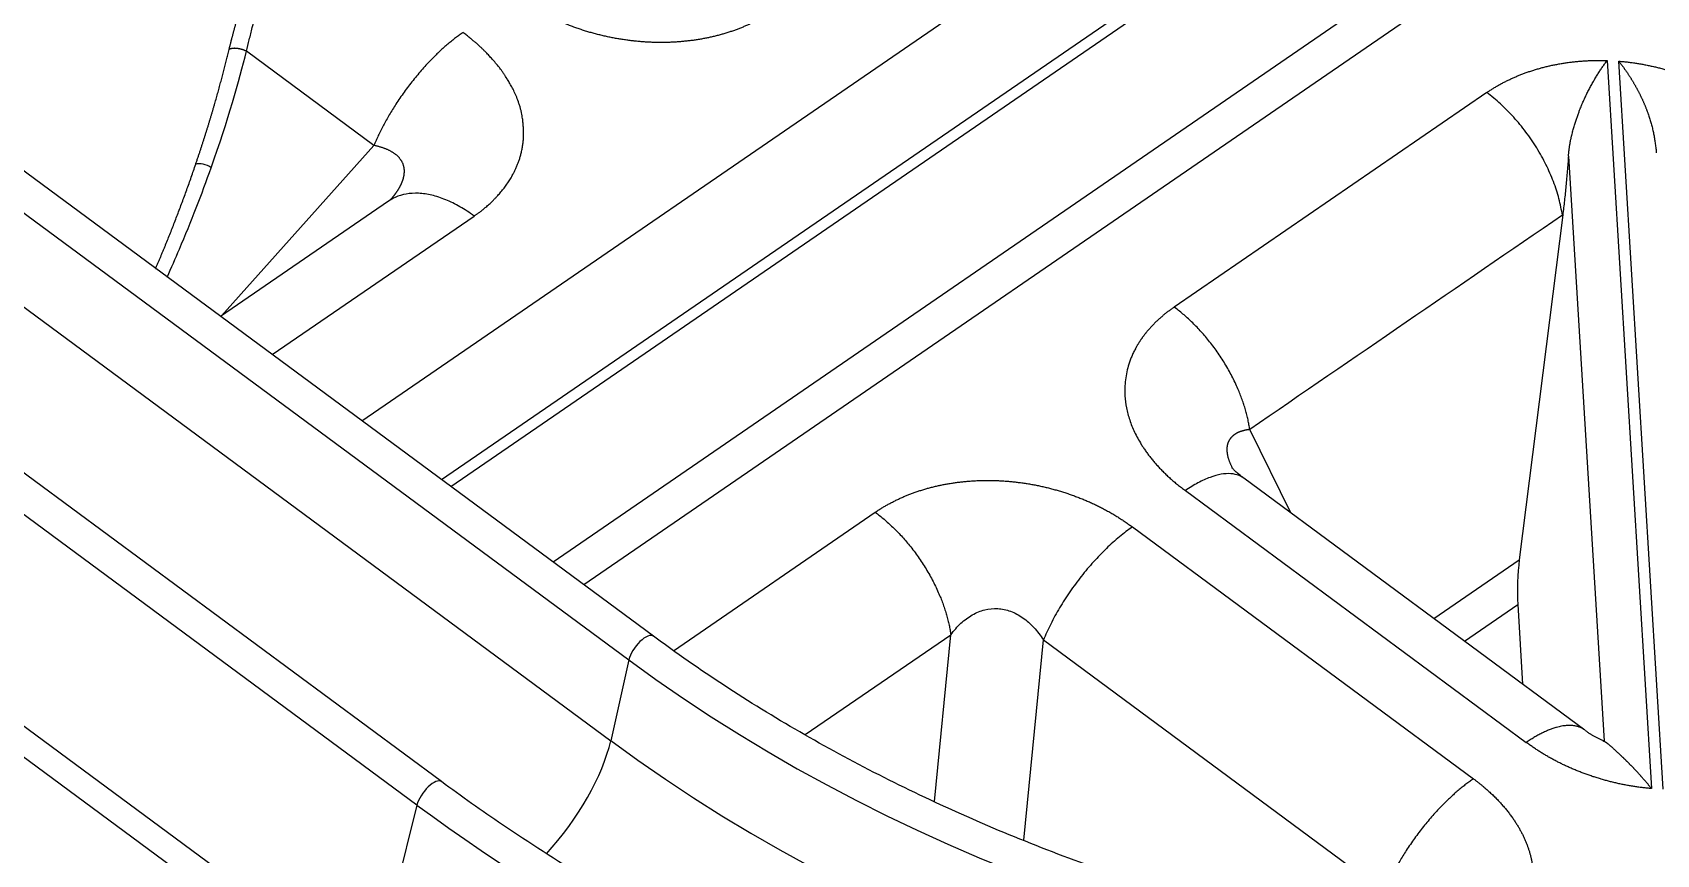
# Model space of a CAD drawing. Header units: millimetres. Extents: x -1286 to 291, y 5350 to 5880.
# Drawn here: x 83.12 to 125.19, y 5648.34 to 5669.64 of the extents above; entities that cross this region are included whole.
import ezdxf

# ---------------------------------------------------------------- set-up
doc = ezdxf.new("R2010")
doc.units = ezdxf.units.MM
doc.layers.add('粗实线层', color=7, linetype='Continuous', lineweight=35)

msp = doc.modelspace()

# ---------------------------------------------------------------- linework, layer by layer
at = {"layer": '粗实线层', "lineweight": 25}
for p, q in [((99.204, 5653.999), (66.855, 5677.894)), ((91.653, 5659.576), (118.037, 5677.689)), ((66.222, 5677.279), (98.571, 5653.384)), ((93.715, 5658.053), (119.817, 5675.971)), ((93.96, 5657.873), (119.871, 5675.661)), ((65.752, 5675.186), (98.1, 5651.291)), ((93.715, 5650.231), (61.367, 5674.126)), ((122.985, 5674.029), (96.605, 5655.919)), ((93.08, 5649.623), (60.732, 5673.518)), ((123.784, 5673.444), (97.399, 5655.332)), ((91.967, 5666.71), (88.664, 5669.149)), ((59.582, 5668.894), (91.931, 5644.999)), ((123.911, 5668.911), (125.059, 5650.051)), ((125.358, 5650.034), (124.21, 5668.894)), ((59.38, 5668.239), (91.729, 5644.345)), ((120.791, 5668.08), (112.695, 5662.523)), ((88.018, 5662.297), (91.967, 5666.71)), ((122.908, 5666.435), (123.831, 5651.275)), ((92.347, 5665.269), (87.993, 5662.28)), ((89.331, 5661.292), (94.562, 5664.883)), ((122.759, 5664.909), (121.634, 5655.976)), ((115.715, 5657.192), (114.653, 5659.352)), ((112.984, 5657.768), (121.816, 5651.245)), ((123.333, 5651.565), (114.5, 5658.09)), ((99.727, 5653.62), (104.952, 5657.208)), ((111.614, 5656.827), (120.446, 5650.304)), ((119.419, 5654.456), (121.634, 5655.976)), ((120.211, 5653.871), (121.595, 5654.821)), ((121.595, 5654.821), (121.721, 5652.756)), ((103.14, 5651.449), (106.91, 5654.037)), ((106.49, 5649.716), (106.91, 5654.037)), ((108.804, 5648.713), (109.308, 5653.9)), ((109.308, 5653.9), (118.14, 5647.377)), ((98.571, 5653.384), (98.1, 5651.291)), ((93.08, 5649.623), (91.931, 5644.999))]:
    msp.add_line(p, q, dxfattribs=at)
for centre, major_axis, ratio, start_param, end_param in [((118.501, 5677.009), (100.383, -17.515), 0.699163, 5.912318, 8.305403), ((118.501, 5677.009), (100.021, -17.452), 0.699163, 5.913241, 8.303431), ((118.501, 5677.009), (-100.383, 17.515), 0.699163, 6.161367, 8.554451), ((118.501, 5677.009), (100.021, -17.452), 0.699163, 3.021746, 5.411936), ((87.572, 5666.072), (-0.284, 0.101), 0.450552, 4.19882, 5.752573), ((118.436, 5676.636), (-100.877, 17.602), 0.699163, 0.472789, 2.271266), ((121.721, 5655.406), (-0.035, -0.995), 0.130822, 4.106077, 5.345261), ((117.572, 5671.681), (-100.514, 17.538), 0.699163, 0.473596, 2.412968), ((98.904, 5653.594), (-0.299, -0.405), 0.415765, 3.141057, 5.526982), ((123.124, 5670.239), (-36.067, 6.293), 0.699163, 0.9502, 2.520996), ((95.839, 5649.871), (-2.03, -2.748), 0.415765, 1.316858, 2.385389), ((122.773, 5668.228), (-36.242, 6.324), 0.699163, 0.9502, 2.520996), ((93.414, 5649.822), (0.302, 0.408), 0.415765, 6.282282, 8.637332), ((123.125, 5670.248), (44.134, -7.701), 0.699163, 4.091792, 5.662589)]:
    msp.add_ellipse(centre, major_axis=major_axis, ratio=ratio, start_param=start_param, end_param=end_param, dxfattribs=at)
for points, degree, knots in [([(88.664, 5669.149), (88.687, 5669.248), (88.712, 5669.348), (88.763, 5669.552), (88.789, 5669.657), (88.868, 5669.973), (88.921, 5670.19), (88.986, 5670.519), (89.006, 5670.63), (89.038, 5670.85), (89.064, 5671.07), (89.078, 5671.396), (89.067, 5671.608), (89.035, 5671.92), (88.993, 5672.121), (88.896, 5672.409), (88.857, 5672.503), (88.814, 5672.595)], 3, [0, 0, 0, 0, 0.090839, 0.090839, 0.181678, 0.181678, 0.363356, 0.363356, 0.454195, 0.454195, 0.545033, 0.635872, 0.726711, 0.726711, 0.908389, 0.908389, 1, 1, 1, 1]), ([(88.214, 5669.192), (88.216, 5669.2), (88.22, 5669.217), (88.226, 5669.243), (88.232, 5669.269), (88.239, 5669.295), (88.245, 5669.321), (88.252, 5669.347), (88.259, 5669.373), (88.265, 5669.399), (88.272, 5669.426), (88.279, 5669.452), (88.286, 5669.479), (88.293, 5669.506), (88.3, 5669.532), (88.307, 5669.559), (88.314, 5669.586), (88.321, 5669.613), (88.328, 5669.64), (88.336, 5669.667), (88.343, 5669.695), (88.35, 5669.722), (88.358, 5669.75), (88.365, 5669.777), (88.372, 5669.805), (88.38, 5669.833), (88.387, 5669.861), (88.394, 5669.889), (88.402, 5669.917), (88.409, 5669.945), (88.417, 5669.974), (88.424, 5670.002), (88.432, 5670.031), (88.439, 5670.059), (88.446, 5670.088), (88.454, 5670.117), (88.461, 5670.146), (88.468, 5670.175), (88.476, 5670.204), (88.483, 5670.234), (88.49, 5670.263), (88.498, 5670.293), (88.505, 5670.322), (88.512, 5670.352), (88.519, 5670.382), (88.526, 5670.412), (88.533, 5670.442), (88.557, 5670.549), (88.596, 5670.731), (88.641, 5670.985), (88.665, 5671.166), (88.675, 5671.262), (88.676, 5671.277)], 3, [0, 0, 0, 0, 0.013316, 0.026627, 0.039933, 0.053236, 0.066537, 0.079837, 0.093137, 0.106439, 0.119744, 0.133052, 0.146366, 0.159686, 0.173013, 0.186349, 0.199694, 0.213051, 0.226419, 0.239801, 0.253197, 0.266608, 0.280037, 0.293482, 0.306947, 0.320432, 0.333937, 0.347465, 0.361016, 0.374592, 0.388193, 0.40182, 0.415475, 0.429159, 0.442872, 0.456616, 0.470392, 0.4842, 0.498042, 0.511919, 0.525832, 0.539781, 0.553768, 0.567794, 0.581859, 0.595965, 0.610113, 0.624303, 0.746163, 0.864327, 0.97951, 1, 1, 1, 1]), ([(102.305, 5670.198), (101.974, 5669.971), (101.586, 5669.803), (101.207, 5669.64), (100.785, 5669.538), (100.37, 5669.437), (99.926, 5669.4), (99.487, 5669.362), (98.585, 5669.414), (98.137, 5669.501), (97.686, 5669.59), (97.255, 5669.738), (96.818, 5669.889), (96.416, 5670.098), (96.004, 5670.311), (95.643, 5670.578)], 2, [0, 0, 0, 0.125, 0.125, 0.25, 0.25, 0.375, 0.375, 0.5, 0.625, 0.625, 0.75, 0.75, 0.875, 0.875, 1, 1, 1]), ([(94.562, 5664.883), (94.571, 5664.888), (94.588, 5664.901), (94.616, 5664.92), (94.645, 5664.941), (94.676, 5664.963), (94.708, 5664.987), (94.741, 5665.013), (94.776, 5665.04), (94.813, 5665.069), (94.85, 5665.1), (94.905, 5665.146), (94.971, 5665.206), (95.042, 5665.275), (95.101, 5665.335), (95.151, 5665.388), (95.195, 5665.436), (95.236, 5665.484), (95.277, 5665.532), (95.317, 5665.582), (95.356, 5665.633), (95.394, 5665.685), (95.431, 5665.738), (95.467, 5665.792), (95.502, 5665.847), (95.535, 5665.904), (95.57, 5665.967), (95.607, 5666.039), (95.645, 5666.118), (95.68, 5666.201), (95.713, 5666.286), (95.743, 5666.373), (95.77, 5666.464), (95.794, 5666.563), (95.814, 5666.669), (95.83, 5666.778), (95.839, 5666.885), (95.843, 5666.988), (95.843, 5667.086), (95.839, 5667.168), (95.834, 5667.234), (95.83, 5667.289), (95.823, 5667.349), (95.815, 5667.413), (95.804, 5667.482), (95.79, 5667.555), (95.772, 5667.634), (95.75, 5667.716), (95.716, 5667.825), (95.668, 5667.954), (95.605, 5668.097), (95.54, 5668.224), (95.476, 5668.337), (95.422, 5668.427), (95.376, 5668.499), (95.335, 5668.56), (95.291, 5668.625), (95.241, 5668.692), (95.177, 5668.776), (95.1, 5668.87), (95.013, 5668.968), (94.944, 5669.042), (94.892, 5669.096), (94.856, 5669.133), (94.824, 5669.164), (94.797, 5669.191), (94.77, 5669.217), (94.735, 5669.25), (94.685, 5669.298), (94.634, 5669.344), (94.589, 5669.383), (94.557, 5669.411), (94.523, 5669.44), (94.487, 5669.47), (94.448, 5669.501), (94.408, 5669.534), (94.365, 5669.568), (94.32, 5669.602), (94.288, 5669.625), (94.273, 5669.637)], 3, [0, 0, 0, 0, 0.005135, 0.010651, 0.016547, 0.022825, 0.029484, 0.036526, 0.043951, 0.051759, 0.059952, 0.068529, 0.088308, 0.10555, 0.120248, 0.1324, 0.143498, 0.154703, 0.166018, 0.177441, 0.188976, 0.200623, 0.212383, 0.224256, 0.236242, 0.24834, 0.260547, 0.276693, 0.293196, 0.310057, 0.327276, 0.344856, 0.362799, 0.381103, 0.403086, 0.424251, 0.444591, 0.464105, 0.482791, 0.500651, 0.51011, 0.520439, 0.531641, 0.543714, 0.55666, 0.570477, 0.585165, 0.60072, 0.61714, 0.646967, 0.674194, 0.698828, 0.720872, 0.740333, 0.751799, 0.763989, 0.7769, 0.79053, 0.804879, 0.828211, 0.848946, 0.867093, 0.876072, 0.884007, 0.890898, 0.896748, 0.901556, 0.908321, 0.91894, 0.933404, 0.939472, 0.945875, 0.95261, 0.959679, 0.96708, 0.974813, 0.982878, 0.991274, 1, 1, 1, 1]), ([(87.35, 5666.224), (87.359, 5666.252), (87.378, 5666.306), (87.405, 5666.389), (87.432, 5666.47), (87.459, 5666.552), (87.486, 5666.633), (87.512, 5666.713), (87.538, 5666.793), (87.563, 5666.873), (87.588, 5666.952), (87.613, 5667.031), (87.638, 5667.109), (87.662, 5667.187), (87.686, 5667.265), (87.709, 5667.342), (87.732, 5667.419), (87.755, 5667.495), (87.778, 5667.571), (87.8, 5667.646), (87.822, 5667.721), (87.843, 5667.796), (87.865, 5667.87), (87.886, 5667.944), (87.906, 5668.017), (87.927, 5668.089), (87.947, 5668.162), (87.966, 5668.234), (87.986, 5668.305), (88.005, 5668.376), (88.024, 5668.446), (88.043, 5668.517), (88.061, 5668.586), (88.079, 5668.655), (88.097, 5668.724), (88.114, 5668.792), (88.132, 5668.86), (88.148, 5668.927), (88.165, 5668.994), (88.182, 5669.06), (88.198, 5669.126), (88.208, 5669.17), (88.214, 5669.192)], 3, [0, 0, 0, 0, 0.028493, 0.056807, 0.08494, 0.112894, 0.140668, 0.168263, 0.195678, 0.222914, 0.24997, 0.276847, 0.303544, 0.330063, 0.356401, 0.382561, 0.408542, 0.434343, 0.459966, 0.48541, 0.510674, 0.53576, 0.560667, 0.585395, 0.609945, 0.634316, 0.658508, 0.682522, 0.706357, 0.730014, 0.753493, 0.776793, 0.799915, 0.822858, 0.845624, 0.868212, 0.890621, 0.912852, 0.934906, 0.956782, 0.97848, 1, 1, 1, 1]), ([(120.791, 5668.08), (121.105, 5668.296), (121.471, 5668.46), (121.832, 5668.621), (122.232, 5668.727), (122.629, 5668.832), (123.476, 5668.925), (123.911, 5668.911)], 2, [0, 0, 0, 0.25, 0.25, 0.5, 0.5, 0.75, 1, 1, 1]), ([(122.908, 5666.435), (122.909, 5666.442), (122.91, 5666.456), (122.912, 5666.478), (122.914, 5666.5), (122.916, 5666.523), (122.918, 5666.546), (122.921, 5666.571), (122.924, 5666.595), (122.928, 5666.621), (122.931, 5666.647), (122.935, 5666.674), (122.939, 5666.701), (122.944, 5666.729), (122.949, 5666.757), (122.954, 5666.786), (122.959, 5666.816), (122.965, 5666.846), (122.972, 5666.877), (122.978, 5666.909), (122.986, 5666.94), (122.993, 5666.973), (123.003, 5667.014), (123.016, 5667.064), (123.032, 5667.121), (123.047, 5667.177), (123.063, 5667.232), (123.079, 5667.285), (123.096, 5667.337), (123.113, 5667.388), (123.13, 5667.438), (123.147, 5667.487), (123.164, 5667.534), (123.181, 5667.58), (123.2, 5667.63), (123.222, 5667.685), (123.246, 5667.744), (123.271, 5667.802), (123.296, 5667.859), (123.321, 5667.916), (123.347, 5667.972), (123.374, 5668.027), (123.4, 5668.081), (123.427, 5668.135), (123.455, 5668.187), (123.482, 5668.239), (123.51, 5668.29), (123.538, 5668.34), (123.567, 5668.39), (123.595, 5668.438), (123.624, 5668.486), (123.652, 5668.532), (123.681, 5668.578), (123.71, 5668.623), (123.739, 5668.667), (123.768, 5668.71), (123.797, 5668.752), (123.825, 5668.793), (123.854, 5668.833), (123.882, 5668.873), (123.901, 5668.898), (123.911, 5668.911)], 3, [0, 0, 0, 0, 0.006943, 0.014108, 0.021498, 0.029112, 0.036952, 0.045018, 0.053312, 0.061834, 0.070586, 0.079567, 0.08878, 0.098224, 0.107902, 0.117813, 0.127959, 0.138341, 0.148961, 0.159819, 0.170916, 0.182254, 0.193833, 0.214433, 0.234736, 0.254742, 0.274448, 0.293851, 0.312949, 0.33174, 0.350222, 0.368392, 0.386247, 0.403785, 0.421004, 0.444052, 0.467064, 0.490037, 0.51297, 0.535858, 0.558698, 0.581487, 0.604222, 0.6269, 0.649517, 0.672071, 0.694557, 0.716972, 0.739313, 0.761574, 0.783752, 0.805843, 0.827842, 0.849744, 0.871547, 0.893244, 0.914832, 0.936306, 0.957661, 0.978894, 1, 1, 1, 1]), ([(124.21, 5668.894), (124.645, 5668.859), (125.077, 5668.763), (125.508, 5668.668), (126.337, 5668.365), (126.721, 5668.16), (127.11, 5667.954), (127.453, 5667.7)], 2, [0, 0, 0, 0.25, 0.25, 0.5, 0.75, 0.75, 1, 1, 1]), ([(124.21, 5668.894), (124.215, 5668.887), (124.226, 5668.873), (124.242, 5668.853), (124.258, 5668.832), (124.275, 5668.811), (124.291, 5668.79), (124.307, 5668.768), (124.323, 5668.746), (124.339, 5668.724), (124.355, 5668.702), (124.371, 5668.68), (124.387, 5668.657), (124.403, 5668.635), (124.419, 5668.611), (124.435, 5668.588), (124.45, 5668.565), (124.466, 5668.541), (124.482, 5668.517), (124.497, 5668.493), (124.513, 5668.469), (124.528, 5668.444), (124.544, 5668.42), (124.559, 5668.395), (124.574, 5668.37), (124.589, 5668.344), (124.604, 5668.319), (124.619, 5668.293), (124.634, 5668.267), (124.649, 5668.241), (124.663, 5668.215), (124.678, 5668.188), (124.692, 5668.161), (124.706, 5668.134), (124.72, 5668.107), (124.734, 5668.08), (124.748, 5668.053), (124.762, 5668.025), (124.776, 5667.997), (124.789, 5667.969), (124.802, 5667.941), (124.816, 5667.913), (124.829, 5667.884), (124.842, 5667.855), (124.854, 5667.827), (124.867, 5667.798), (124.879, 5667.768), (124.891, 5667.739), (124.904, 5667.709), (124.915, 5667.68), (124.927, 5667.65), (124.939, 5667.62), (124.95, 5667.59), (124.962, 5667.56), (124.976, 5667.521), (124.992, 5667.473), (125.011, 5667.417), (125.028, 5667.361), (125.045, 5667.304), (125.061, 5667.247), (125.075, 5667.189), (125.089, 5667.131), (125.102, 5667.073), (125.114, 5667.015), (125.125, 5666.956), (125.136, 5666.898), (125.145, 5666.839), (125.154, 5666.78), (125.162, 5666.72), (125.169, 5666.661), (125.176, 5666.602), (125.181, 5666.556), (125.183, 5666.529), (125.184, 5666.523)], 3, [0, 0, 0, 0, 0.011133, 0.0223, 0.033498, 0.044729, 0.055991, 0.067284, 0.078606, 0.089959, 0.101341, 0.112751, 0.124189, 0.135654, 0.147146, 0.158665, 0.170209, 0.181778, 0.193372, 0.20499, 0.216631, 0.228296, 0.239982, 0.251691, 0.26342, 0.275171, 0.286941, 0.298732, 0.310541, 0.322369, 0.334215, 0.346079, 0.357961, 0.369859, 0.381773, 0.393703, 0.405648, 0.417609, 0.429584, 0.441573, 0.453576, 0.465592, 0.477621, 0.489663, 0.501717, 0.513783, 0.525861, 0.53795, 0.550049, 0.562159, 0.574278, 0.586408, 0.598546, 0.610693, 0.622849, 0.644971, 0.667049, 0.689084, 0.711076, 0.733024, 0.754929, 0.77679, 0.798608, 0.820383, 0.842114, 0.863803, 0.885449, 0.907053, 0.928614, 0.950134, 0.971612, 0.993048, 1, 1, 1, 1]), ([(122.75, 5664.904), (122.73, 5665.043), (122.7, 5665.187), (122.623, 5665.478), (122.575, 5665.626), (122.463, 5665.921), (122.398, 5666.069), (122.253, 5666.361), (122.173, 5666.506), (121.998, 5666.788), (121.905, 5666.926), (121.705, 5667.192), (121.6, 5667.32), (121.381, 5667.563), (121.267, 5667.678), (121.033, 5667.891), (120.913, 5667.99), (120.791, 5668.08)], 3, [0, 0, 0, 0, 0.125, 0.125, 0.25, 0.25, 0.375, 0.375, 0.5, 0.5, 0.625, 0.625, 0.75, 0.75, 0.875, 0.875, 1, 1, 1, 1]), ([(92.479, 5665.403), (92.483, 5665.408), (92.491, 5665.417), (92.502, 5665.432), (92.514, 5665.447), (92.525, 5665.462), (92.536, 5665.477), (92.546, 5665.492), (92.557, 5665.507), (92.567, 5665.522), (92.577, 5665.537), (92.586, 5665.552), (92.596, 5665.566), (92.605, 5665.581), (92.613, 5665.596), (92.622, 5665.61), (92.63, 5665.625), (92.638, 5665.639), (92.646, 5665.654), (92.653, 5665.668), (92.661, 5665.682), (92.667, 5665.697), (92.674, 5665.711), (92.68, 5665.725), (92.687, 5665.739), (92.692, 5665.753), (92.698, 5665.767), (92.703, 5665.78), (92.708, 5665.794), (92.713, 5665.808), (92.718, 5665.821), (92.722, 5665.835), (92.726, 5665.848), (92.73, 5665.862), (92.733, 5665.875), (92.736, 5665.888), (92.739, 5665.901), (92.742, 5665.914), (92.745, 5665.927), (92.747, 5665.94), (92.749, 5665.953), (92.75, 5665.965), (92.752, 5665.978), (92.753, 5665.991), (92.754, 5666.003), (92.754, 5666.015), (92.755, 5666.027), (92.755, 5666.039), (92.755, 5666.051), (92.755, 5666.063), (92.754, 5666.079), (92.752, 5666.097), (92.75, 5666.119), (92.746, 5666.14), (92.742, 5666.161), (92.736, 5666.182), (92.73, 5666.203), (92.723, 5666.224), (92.715, 5666.244), (92.706, 5666.264), (92.696, 5666.283), (92.685, 5666.303), (92.673, 5666.322), (92.66, 5666.341), (92.647, 5666.359), (92.632, 5666.377), (92.617, 5666.395), (92.6, 5666.413), (92.583, 5666.43), (92.565, 5666.447), (92.546, 5666.464), (92.526, 5666.48), (92.504, 5666.496), (92.482, 5666.511), (92.46, 5666.526), (92.436, 5666.541), (92.411, 5666.555), (92.385, 5666.569), (92.359, 5666.583), (92.331, 5666.596), (92.302, 5666.609), (92.273, 5666.621), (92.243, 5666.633), (92.211, 5666.644), (92.179, 5666.655), (92.146, 5666.665), (92.112, 5666.675), (92.077, 5666.685), (92.041, 5666.694), (92.004, 5666.702), (91.979, 5666.707), (91.967, 5666.71)], 3, [0, 0, 0, 0, 0.008082, 0.016797, 0.025454, 0.034053, 0.042595, 0.05108, 0.05951, 0.067884, 0.076205, 0.084471, 0.092685, 0.100847, 0.108957, 0.117017, 0.125027, 0.132988, 0.140901, 0.148767, 0.156587, 0.164361, 0.172091, 0.179777, 0.187421, 0.195022, 0.202583, 0.210104, 0.217587, 0.225031, 0.232439, 0.239811, 0.247149, 0.254453, 0.261724, 0.268965, 0.276174, 0.283355, 0.290508, 0.297634, 0.304734, 0.31181, 0.318862, 0.325893, 0.332902, 0.339892, 0.346864, 0.353818, 0.360757, 0.367681, 0.374592, 0.387552, 0.400563, 0.413633, 0.42677, 0.439982, 0.453278, 0.466664, 0.480149, 0.49374, 0.507445, 0.52127, 0.535223, 0.54931, 0.563538, 0.577913, 0.592441, 0.607128, 0.621981, 0.637004, 0.652204, 0.667585, 0.683152, 0.698911, 0.714865, 0.73102, 0.747379, 0.763948, 0.78073, 0.797728, 0.814947, 0.832391, 0.850062, 0.867964, 0.8861, 0.904474, 0.923087, 0.941944, 0.961047, 0.980398, 1, 1, 1, 1]), ([(86.312, 5663.522), (86.312, 5663.522), (86.323, 5663.548), (86.346, 5663.6), (86.378, 5663.676), (86.411, 5663.753), (86.443, 5663.83), (86.475, 5663.907), (86.507, 5663.984), (86.539, 5664.062), (86.581, 5664.164), (86.633, 5664.292), (86.694, 5664.446), (86.756, 5664.602), (86.817, 5664.758), (86.878, 5664.916), (86.938, 5665.075), (86.998, 5665.236), (87.058, 5665.397), (87.117, 5665.56), (87.176, 5665.724), (87.235, 5665.89), (87.293, 5666.056), (87.331, 5666.168), (87.35, 5666.224)], 3, [0, 0, 0, 0, 0.000557, 0.029584, 0.058619, 0.087661, 0.116712, 0.14577, 0.174836, 0.203909, 0.232991, 0.290298, 0.347889, 0.405762, 0.463918, 0.522357, 0.581078, 0.640081, 0.699365, 0.758931, 0.818777, 0.878904, 0.939312, 1, 1, 1, 1]), ([(86.608, 5663.302), (86.719, 5663.545), (87.145, 5664.512), (87.509, 5665.45), (87.751, 5666.135)], 3, [0, 0, 0, 0, 0.249284, 1, 1, 1, 1]), ([(122.908, 5666.435), (122.899, 5666.305), (122.889, 5666.176), (122.867, 5665.918), (122.856, 5665.79), (122.831, 5665.536), (122.818, 5665.409), (122.79, 5665.158), (122.775, 5665.033), (122.759, 5664.909)], 3, [0, 0, 0, 0, 0.25, 0.25, 0.5, 0.5, 0.75, 0.75, 1, 1, 1, 1]), ([(94.562, 5664.883), (94.44, 5664.972), (94.317, 5665.053), (94.071, 5665.194), (93.948, 5665.255), (93.704, 5665.354), (93.583, 5665.393), (93.348, 5665.449), (93.233, 5665.466), (93.012, 5665.476), (92.905, 5665.469), (92.703, 5665.434), (92.607, 5665.405), (92.458, 5665.338), (92.401, 5665.306), (92.347, 5665.269)], 3, [0, 0, 0, 0, 0.149838, 0.149838, 0.299676, 0.299676, 0.449514, 0.449514, 0.599352, 0.599352, 0.74919, 0.74919, 0.899028, 0.899028, 1, 1, 1, 1]), ([(92.399, 5665.309), (92.4, 5665.309), (92.405, 5665.315), (92.414, 5665.325), (92.427, 5665.341), (92.441, 5665.356), (92.453, 5665.371), (92.466, 5665.386), (92.475, 5665.397), (92.479, 5665.403), (92.479, 5665.403)], 3, [0, 0, 0, 0, 0.013019, 0.178228, 0.342304, 0.505257, 0.667097, 0.827837, 0.987485, 1, 1, 1, 1]), ([(112.695, 5662.523), (112.687, 5662.517), (112.671, 5662.506), (112.647, 5662.49), (112.624, 5662.473), (112.601, 5662.456), (112.578, 5662.439), (112.555, 5662.422), (112.533, 5662.405), (112.511, 5662.388), (112.488, 5662.371), (112.467, 5662.354), (112.445, 5662.336), (112.424, 5662.319), (112.403, 5662.301), (112.382, 5662.283), (112.361, 5662.266), (112.341, 5662.248), (112.32, 5662.23), (112.3, 5662.212), (112.281, 5662.194), (112.261, 5662.176), (112.242, 5662.158), (112.223, 5662.139), (112.204, 5662.121), (112.185, 5662.103), (112.167, 5662.084), (112.149, 5662.065), (112.131, 5662.047), (112.113, 5662.028), (112.096, 5662.009), (112.079, 5661.991), (112.062, 5661.972), (112.045, 5661.953), (112.028, 5661.934), (112.012, 5661.915), (111.996, 5661.896), (111.98, 5661.877), (111.965, 5661.857), (111.949, 5661.838), (111.934, 5661.819), (111.919, 5661.8), (111.905, 5661.78), (111.89, 5661.761), (111.876, 5661.741), (111.862, 5661.722), (111.848, 5661.702), (111.835, 5661.683), (111.821, 5661.663), (111.808, 5661.643), (111.795, 5661.624), (111.783, 5661.604), (111.771, 5661.584), (111.758, 5661.564), (111.746, 5661.544), (111.735, 5661.524), (111.723, 5661.504), (111.712, 5661.485), (111.701, 5661.465), (111.676, 5661.418), (111.639, 5661.346), (111.595, 5661.246), (111.555, 5661.147), (111.509, 5661.014), (111.464, 5660.846), (111.429, 5660.642), (111.413, 5660.435), (111.416, 5660.191), (111.453, 5659.911), (111.522, 5659.65), (111.599, 5659.441), (111.668, 5659.284), (111.749, 5659.125), (111.818, 5659.005), (111.869, 5658.924), (111.897, 5658.882), (111.925, 5658.84), (111.954, 5658.797), (111.985, 5658.755), (112.016, 5658.712), (112.048, 5658.67), (112.081, 5658.628), (112.115, 5658.586), (112.149, 5658.543), (112.185, 5658.501), (112.222, 5658.459), (112.259, 5658.417), (112.298, 5658.375), (112.337, 5658.334), (112.377, 5658.292), (112.419, 5658.251), (112.461, 5658.209), (112.504, 5658.168), (112.548, 5658.127), (112.593, 5658.086), (112.638, 5658.046), (112.685, 5658.005), (112.733, 5657.965), (112.781, 5657.925), (112.831, 5657.885), (112.881, 5657.846), (112.932, 5657.807), (112.967, 5657.781), (112.984, 5657.768)], 3, [0, 0, 0, 0, 0.004758, 0.009508, 0.014248, 0.018979, 0.023701, 0.028413, 0.033116, 0.037811, 0.042496, 0.047171, 0.051838, 0.056495, 0.061143, 0.065782, 0.070412, 0.075033, 0.079645, 0.084248, 0.088842, 0.093427, 0.098002, 0.102568, 0.107124, 0.111671, 0.116209, 0.120737, 0.125255, 0.129764, 0.134263, 0.138752, 0.143232, 0.147702, 0.152162, 0.156613, 0.161054, 0.165485, 0.169906, 0.174318, 0.17872, 0.183112, 0.187495, 0.191868, 0.196231, 0.200585, 0.20493, 0.209265, 0.213591, 0.217907, 0.222214, 0.226512, 0.230801, 0.23508, 0.23935, 0.24361, 0.247861, 0.252102, 0.256333, 0.260555, 0.281308, 0.301817, 0.322082, 0.3421, 0.381591, 0.421116, 0.460653, 0.500185, 0.55923, 0.618196, 0.647794, 0.677935, 0.708623, 0.739851, 0.748228, 0.756649, 0.765112, 0.773616, 0.782162, 0.790751, 0.799381, 0.808054, 0.81677, 0.825529, 0.834332, 0.843177, 0.852066, 0.860999, 0.869974, 0.878993, 0.888053, 0.897157, 0.906301, 0.915487, 0.924714, 0.933981, 0.943289, 0.952638, 0.962028, 0.97146, 0.980932, 0.990446, 1, 1, 1, 1]), ([(173.327, 5612.382), (172.725, 5612.156), (170.964, 5611.514), (167.991, 5610.521), (164.376, 5609.453), (160.684, 5608.497), (156.921, 5607.657), (153.093, 5606.932), (149.207, 5606.324), (145.269, 5605.834), (141.285, 5605.464), (137.263, 5605.213), (133.21, 5605.082), (129.132, 5605.072), (125.035, 5605.182), (120.927, 5605.412), (116.816, 5605.762), (112.707, 5606.232), (108.607, 5606.819), (104.524, 5607.525), (100.465, 5608.346), (96.435, 5609.283), (92.443, 5610.332), (88.495, 5611.494), (84.597, 5612.764), (80.756, 5614.143), (76.978, 5615.626), (73.27, 5617.212), (69.638, 5618.898), (66.089, 5620.681), (62.627, 5622.558), (59.259, 5624.526), (55.991, 5626.581), (52.828, 5628.72), (49.776, 5630.94), (46.838, 5633.237), (44.022, 5635.606), (41.33, 5638.044), (38.768, 5640.546), (36.34, 5643.109), (34.05, 5645.729), (31.901, 5648.4), (29.898, 5651.118), (28.043, 5653.878), (26.343, 5656.678), (24.984, 5659.144), (24.237, 5660.683), (23.965, 5661.27)], 3, [0, 0, 0, 0, 0.011907, 0.03456, 0.057214, 0.079868, 0.102523, 0.125177, 0.147832, 0.170486, 0.193142, 0.215797, 0.238453, 0.261109, 0.283765, 0.306422, 0.329078, 0.351735, 0.374392, 0.397049, 0.419705, 0.442362, 0.465019, 0.487675, 0.510331, 0.532987, 0.555642, 0.578298, 0.600952, 0.623607, 0.64626, 0.668914, 0.691567, 0.714219, 0.736872, 0.759524, 0.782176, 0.804829, 0.827481, 0.850134, 0.872788, 0.895443, 0.918099, 0.940757, 0.963418, 0.986081, 1, 1, 1, 1]), ([(114.653, 5659.352), (114.647, 5659.351), (114.636, 5659.35), (114.62, 5659.348), (114.604, 5659.345), (114.588, 5659.343), (114.572, 5659.34), (114.557, 5659.337), (114.541, 5659.334), (114.526, 5659.331), (114.512, 5659.327), (114.497, 5659.324), (114.483, 5659.32), (114.469, 5659.316), (114.455, 5659.312), (114.442, 5659.308), (114.428, 5659.303), (114.415, 5659.299), (114.402, 5659.294), (114.39, 5659.289), (114.377, 5659.284), (114.365, 5659.279), (114.353, 5659.274), (114.342, 5659.268), (114.33, 5659.263), (114.319, 5659.257), (114.308, 5659.251), (114.297, 5659.245), (114.287, 5659.239), (114.277, 5659.232), (114.267, 5659.226), (114.257, 5659.219), (114.247, 5659.212), (114.238, 5659.205), (114.229, 5659.198), (114.22, 5659.191), (114.212, 5659.184), (114.204, 5659.176), (114.195, 5659.169), (114.188, 5659.161), (114.18, 5659.153), (114.173, 5659.145), (114.166, 5659.137), (114.159, 5659.129), (114.152, 5659.121), (114.146, 5659.112), (114.139, 5659.104), (114.133, 5659.095), (114.128, 5659.086), (114.122, 5659.077), (114.117, 5659.068), (114.112, 5659.059), (114.107, 5659.05), (114.103, 5659.04), (114.098, 5659.031), (114.094, 5659.021), (114.09, 5659.011), (114.087, 5659.002), (114.083, 5658.992), (114.08, 5658.982), (114.077, 5658.971), (114.074, 5658.961), (114.072, 5658.951), (114.07, 5658.94), (114.068, 5658.93), (114.066, 5658.919), (114.064, 5658.908), (114.063, 5658.898), (114.062, 5658.887), (114.061, 5658.876), (114.06, 5658.864), (114.06, 5658.853), (114.059, 5658.842), (114.059, 5658.83), (114.059, 5658.819), (114.06, 5658.807), (114.061, 5658.792), (114.062, 5658.773), (114.065, 5658.751), (114.068, 5658.728), (114.072, 5658.704), (114.077, 5658.68), (114.082, 5658.656), (114.089, 5658.631), (114.096, 5658.606), (114.104, 5658.58), (114.113, 5658.554), (114.122, 5658.528), (114.133, 5658.501), (114.144, 5658.474), (114.156, 5658.446), (114.169, 5658.419), (114.183, 5658.391), (114.193, 5658.371), (114.198, 5658.361), (114.198, 5658.36)], 3, [0, 0, 0, 0, 0.01221, 0.024337, 0.03638, 0.048341, 0.06022, 0.072017, 0.083732, 0.095367, 0.106922, 0.118396, 0.129792, 0.141108, 0.152347, 0.163507, 0.174591, 0.185598, 0.196529, 0.207385, 0.218166, 0.228873, 0.239506, 0.250066, 0.260555, 0.270971, 0.281317, 0.291593, 0.301799, 0.311936, 0.322006, 0.332008, 0.341944, 0.351815, 0.36162, 0.371362, 0.38104, 0.390656, 0.400211, 0.409705, 0.419139, 0.428515, 0.437833, 0.447094, 0.456299, 0.46545, 0.474546, 0.48359, 0.492582, 0.501524, 0.510416, 0.519259, 0.528055, 0.536805, 0.54551, 0.55417, 0.562789, 0.571365, 0.579902, 0.588399, 0.596859, 0.605282, 0.61367, 0.622025, 0.630346, 0.638637, 0.646898, 0.65513, 0.663336, 0.671515, 0.679671, 0.687804, 0.695915, 0.704007, 0.71208, 0.720136, 0.728177, 0.743261, 0.758405, 0.773617, 0.788907, 0.804286, 0.819761, 0.835343, 0.85104, 0.86686, 0.882813, 0.898907, 0.915149, 0.931548, 0.948111, 0.964846, 0.98176, 0.998859, 1, 1, 1, 1]), ([(114.501, 5658.089), (114.464, 5658.116), (114.423, 5658.139), (114.315, 5658.184), (114.242, 5658.201), (114.084, 5658.212), (113.999, 5658.207), (113.819, 5658.175), (113.723, 5658.149), (113.523, 5658.074), (113.419, 5658.027), (113.205, 5657.912), (113.096, 5657.844), (112.984, 5657.768)], 3, [0, 0, 0, 0, 0.117465, 0.117465, 0.293972, 0.293972, 0.470479, 0.470479, 0.646986, 0.646986, 0.823493, 0.823493, 1, 1, 1, 1]), ([(104.952, 5657.208), (105.285, 5657.436), (105.675, 5657.605), (106.054, 5657.769), (106.477, 5657.872), (106.891, 5657.973), (107.334, 5658.011), (107.772, 5658.049), (108.673, 5657.997), (109.12, 5657.909), (109.569, 5657.82), (110, 5657.671), (110.437, 5657.519), (110.839, 5657.31), (111.251, 5657.096), (111.614, 5656.827)], 2, [0, 0, 0, 0.125, 0.125, 0.25, 0.25, 0.375, 0.375, 0.5, 0.625, 0.625, 0.75, 0.75, 0.875, 0.875, 1, 1, 1]), ([(111.614, 5656.827), (111.503, 5656.751), (111.39, 5656.666), (111.164, 5656.478), (111.05, 5656.377), (110.826, 5656.16), (110.715, 5656.045), (110.497, 5655.803), (110.391, 5655.677), (110.186, 5655.417), (110.087, 5655.282), (109.899, 5655.01), (109.81, 5654.871), (109.644, 5654.592), (109.567, 5654.452), (109.427, 5654.174), (109.364, 5654.035), (109.308, 5653.9)], 3, [0, 0, 0, 0, 0.125, 0.125, 0.25, 0.25, 0.375, 0.375, 0.5, 0.5, 0.625, 0.625, 0.75, 0.75, 0.875, 0.875, 1, 1, 1, 1]), ([(22.562, 5655.117), (22.656, 5654.915), (23.211, 5653.749), (24.372, 5651.645), (26.058, 5648.812), (27.909, 5646.019), (29.907, 5643.269), (32.051, 5640.566), (34.338, 5637.915), (36.764, 5635.321), (39.324, 5632.787), (42.014, 5630.318), (44.831, 5627.919), (47.769, 5625.592), (50.822, 5623.342), (53.987, 5621.173), (57.258, 5619.088), (60.63, 5617.091), (64.096, 5615.185), (67.65, 5613.373), (71.289, 5611.658), (75.004, 5610.044), (78.789, 5608.532), (82.64, 5607.125), (86.548, 5605.825), (90.508, 5604.636), (94.514, 5603.558), (98.557, 5602.593), (102.632, 5601.743), (106.732, 5601.01), (110.85, 5600.395), (114.98, 5599.898), (119.113, 5599.52), (123.244, 5599.263), (127.366, 5599.127), (131.471, 5599.111), (135.554, 5599.216), (139.606, 5599.442), (143.622, 5599.788), (147.595, 5600.253), (151.518, 5600.838), (155.384, 5601.541), (159.188, 5602.361), (162.922, 5603.296), (166.581, 5604.346), (170.158, 5605.508), (173.648, 5606.78), (177.045, 5608.16), (180.343, 5609.647), (182.742, 5610.842), (184.048, 5611.533), (184.311, 5611.674)], 3, [0, 0, 0, 0, 0.00439, 0.025442, 0.046497, 0.067556, 0.088618, 0.109682, 0.130748, 0.151816, 0.172885, 0.193955, 0.215025, 0.236096, 0.257168, 0.278239, 0.29931, 0.320382, 0.341453, 0.362524, 0.383594, 0.404664, 0.425734, 0.446804, 0.467874, 0.488943, 0.510013, 0.531082, 0.552151, 0.57322, 0.594289, 0.615358, 0.636428, 0.657497, 0.678567, 0.699637, 0.720707, 0.741778, 0.762849, 0.78392, 0.804992, 0.826064, 0.847136, 0.868209, 0.889282, 0.910356, 0.931429, 0.952502, 0.973575, 0.994648, 1, 1, 1, 1]), ([(106.91, 5654.037), (106.99, 5654.146), (107.077, 5654.245), (107.264, 5654.417), (107.363, 5654.491), (107.57, 5654.609), (107.678, 5654.653), (107.899, 5654.708), (108.012, 5654.718), (108.236, 5654.706), (108.348, 5654.682), (108.566, 5654.602), (108.672, 5654.546), (108.875, 5654.405), (108.971, 5654.32), (109.15, 5654.126), (109.233, 5654.018), (109.308, 5653.9)], 3, [0, 0, 0, 0, 0.125, 0.125, 0.25, 0.25, 0.375, 0.375, 0.5, 0.5, 0.625, 0.625, 0.75, 0.75, 0.875, 0.875, 1, 1, 1, 1]), ([(149.249, 5651.121), (148.963, 5650.924), (148.115, 5650.365), (146.63, 5649.498), (144.754, 5648.565), (142.774, 5647.734), (140.701, 5647.011), (138.543, 5646.398), (136.312, 5645.898), (134.017, 5645.514), (131.671, 5645.247), (129.283, 5645.1), (126.866, 5645.073), (124.431, 5645.165), (121.99, 5645.378), (119.554, 5645.709), (117.135, 5646.157), (114.744, 5646.719), (112.394, 5647.395), (110.095, 5648.179), (107.858, 5649.068), (105.694, 5650.058), (103.614, 5651.143), (101.627, 5652.32), (100.177, 5653.291), (99.388, 5653.863), (99.204, 5653.999)], 3, [0, 0, 0, 0, 0.022935, 0.066755, 0.110571, 0.154376, 0.198174, 0.241968, 0.285762, 0.329556, 0.373351, 0.417149, 0.460948, 0.50475, 0.548554, 0.592358, 0.636163, 0.679967, 0.723769, 0.767568, 0.811364, 0.855157, 0.898945, 0.942728, 0.986508, 1, 1, 1, 1]), ([(125.059, 5650.051), (124.624, 5650.086), (124.191, 5650.182), (123.761, 5650.277), (122.932, 5650.58), (122.548, 5650.784), (122.159, 5650.991), (121.816, 5651.245)], 2, [0, 0, 0, 0.25, 0.25, 0.5, 0.75, 0.75, 1, 1, 1]), ([(123.8, 5651.284), (123.801, 5651.284), (123.802, 5651.284), (123.813, 5651.282), (123.822, 5651.279), (123.831, 5651.275)], 3, [0, 0, 0, 0, 0.090921, 0.090921, 1, 1, 1, 1]), ([(125.059, 5650.051), (125.053, 5650.058), (125.042, 5650.071), (125.026, 5650.091), (125.01, 5650.111), (124.994, 5650.131), (124.977, 5650.151), (124.961, 5650.171), (124.944, 5650.191), (124.928, 5650.21), (124.911, 5650.23), (124.895, 5650.249), (124.878, 5650.268), (124.862, 5650.287), (124.845, 5650.306), (124.828, 5650.325), (124.812, 5650.344), (124.795, 5650.363), (124.779, 5650.381), (124.762, 5650.4), (124.745, 5650.418), (124.729, 5650.436), (124.712, 5650.454), (124.696, 5650.472), (124.679, 5650.49), (124.663, 5650.507), (124.646, 5650.525), (124.63, 5650.542), (124.614, 5650.559), (124.597, 5650.577), (124.581, 5650.594), (124.565, 5650.61), (124.549, 5650.627), (124.533, 5650.644), (124.517, 5650.66), (124.501, 5650.676), (124.485, 5650.692), (124.469, 5650.708), (124.453, 5650.724), (124.438, 5650.74), (124.422, 5650.755), (124.407, 5650.77), (124.391, 5650.786), (124.376, 5650.801), (124.361, 5650.815), (124.346, 5650.83), (124.331, 5650.845), (124.316, 5650.859), (124.301, 5650.873), (124.287, 5650.887), (124.272, 5650.901), (124.258, 5650.914), (124.243, 5650.928), (124.229, 5650.941), (124.211, 5650.958), (124.19, 5650.978), (124.165, 5651), (124.142, 5651.022), (124.119, 5651.043), (124.097, 5651.064), (124.076, 5651.083), (124.055, 5651.102), (124.035, 5651.12), (124.016, 5651.137), (123.997, 5651.153), (123.979, 5651.169), (123.962, 5651.183), (123.945, 5651.197), (123.929, 5651.21), (123.914, 5651.222), (123.899, 5651.233), (123.884, 5651.243), (123.87, 5651.252), (123.857, 5651.26), (123.844, 5651.268), (123.835, 5651.272), (123.831, 5651.275)], 3, [0, 0, 0, 0, 0.01033, 0.02069, 0.03108, 0.0415, 0.051949, 0.062426, 0.072932, 0.083465, 0.094025, 0.104611, 0.115224, 0.125862, 0.136525, 0.147212, 0.157923, 0.168658, 0.179415, 0.190195, 0.200996, 0.211819, 0.222663, 0.233526, 0.24441, 0.255313, 0.266234, 0.277174, 0.288132, 0.299107, 0.310099, 0.321107, 0.332132, 0.343172, 0.354227, 0.365296, 0.37638, 0.387478, 0.39859, 0.409714, 0.420852, 0.432002, 0.443164, 0.454337, 0.465523, 0.476719, 0.487926, 0.499143, 0.51037, 0.521607, 0.532853, 0.544108, 0.555371, 0.566643, 0.577923, 0.598419, 0.618876, 0.639292, 0.659668, 0.680004, 0.7003, 0.720556, 0.740771, 0.760946, 0.781082, 0.801177, 0.821234, 0.841251, 0.861228, 0.881167, 0.901068, 0.92093, 0.940754, 0.960541, 0.980289, 1, 1, 1, 1]), ([(155.235, 5646.698), (154.917, 5646.479), (153.977, 5645.857), (152.34, 5644.885), (150.282, 5643.828), (148.118, 5642.872), (145.857, 5642.022), (143.508, 5641.281), (141.079, 5640.653), (138.581, 5640.138), (136.023, 5639.74), (133.414, 5639.46), (130.765, 5639.3), (128.087, 5639.259), (125.389, 5639.339), (122.682, 5639.538), (119.977, 5639.857), (117.284, 5640.293), (114.614, 5640.846), (111.977, 5641.513), (109.383, 5642.291), (106.843, 5643.177), (104.366, 5644.168), (101.962, 5645.261), (99.64, 5646.449), (97.409, 5647.73), (95.436, 5648.997), (94.231, 5649.849), (93.715, 5650.231)], 3, [0, 0, 0, 0, 0.020715, 0.060254, 0.099791, 0.139319, 0.178842, 0.218363, 0.257882, 0.297401, 0.33692, 0.376441, 0.415964, 0.455488, 0.495013, 0.53454, 0.574067, 0.613595, 0.653122, 0.692649, 0.732174, 0.771698, 0.811219, 0.850738, 0.890254, 0.929767, 0.969278, 1, 1, 1, 1]), ([(120.446, 5650.304), (120.809, 5650.036), (121.095, 5649.734), (121.373, 5649.44), (121.571, 5649.123), (121.764, 5648.812), (121.872, 5648.488), (121.979, 5648.167), (122.018, 5647.525), (121.88, 5646.901), (121.723, 5646.609), (121.563, 5646.313), (121.318, 5646.048), (121.068, 5645.778), (120.735, 5645.549)], 2, [0, 0, 0, 0.125, 0.125, 0.25, 0.25, 0.375, 0.375, 0.5, 0.625, 0.75, 0.75, 0.875, 0.875, 1, 1, 1])]:
    msp.add_open_spline(points, degree=degree, knots=knots, dxfattribs=at)
for points, weights in [([(94.273, 5669.637), (93.32, 5668.983), (92.442, 5667.869), (91.967, 5666.71)], [1.10247002689, 0.965844889658, 0.965843324386, 1.10246533108]), ([(114.653, 5659.352), (114.48, 5660.548), (113.735, 5661.755), (112.695, 5662.523)], [1.10245810282, 0.965841536613, 0.965847299304, 1.10247539089]), ([(104.952, 5657.208), (105.992, 5656.44), (106.737, 5655.233), (106.91, 5654.037)], [1.10246777921, 0.965845437987, 0.965844073611, 1.10246368608]), ([(123.342, 5651.558), (123.015, 5651.813), (122.466, 5651.691), (121.816, 5651.245)], [1.01705983864, 0.977417907201, 1.00686291563, 1.10539486393]), ([(120.446, 5650.304), (119.492, 5649.65), (118.615, 5648.536), (118.14, 5647.377)], [1.10246777921, 0.965845437987, 0.965844073611, 1.10246368608])]:
    msp.add_rational_spline(points, weights, degree=3, dxfattribs=at)
for points, degree in [([(87.751, 5666.135), (88.19, 5667.373), (88.474, 5668.392), (88.664, 5669.149)], 3), ([(92.478, 5665.404), (92.404, 5665.306)], 1), ([(122.756, 5664.908), (120.055, 5663.056), (117.354, 5661.204), (114.653, 5659.352)], 3), ([(114.531, 5658.067), (114.226, 5658.298), (114.197, 5658.362)], 2), ([(123.814, 5651.288), (123.535, 5651.402), (123.349, 5651.553)], 2)]:
    msp.add_open_spline(points, degree=degree, dxfattribs=at)
msp.add_rational_spline([(88.664, 5669.149), (88.587, 5669.191), (88.494, 5669.216), (88.409, 5669.224), (88.324, 5669.232), (88.251, 5669.222), (88.214, 5669.192)], [1.00527380941, 1.03012753982, 1.14282686722, 1.34337179162, 1.14283062058, 1.03013175836, 1.00527520498], degree=3, knots=[0, 0, 0, 0, 0.500005, 0.500005, 0.500005, 1, 1, 1, 1], dxfattribs=at)

doc.saveas('drawing.dxf')
